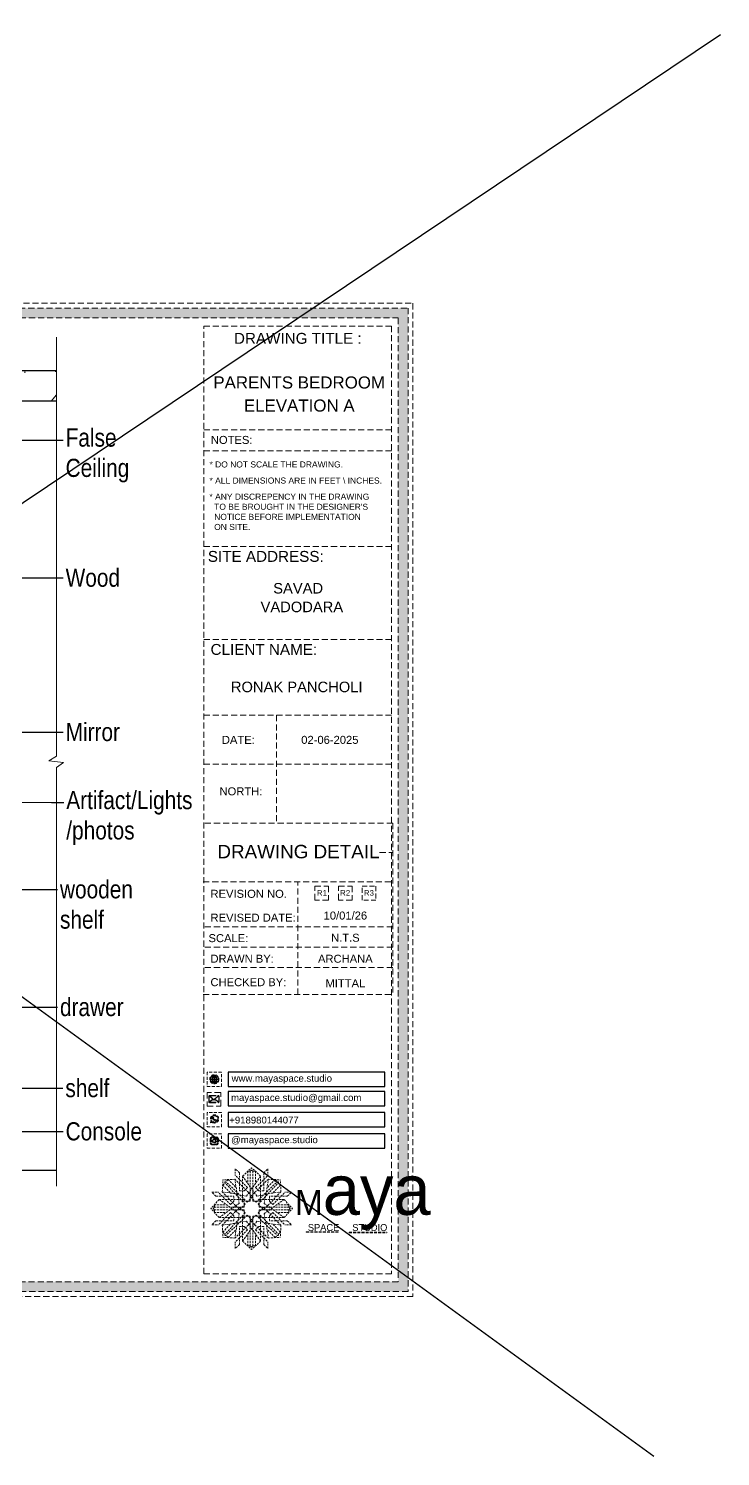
# Model space of a CAD drawing. Header units: millimetres. Extents: x 56222 to 3066687, y -650199 to -121287.
# Drawn here: x 132477.3 to 132591.5, y -183119.5 to -182883.8 of the extents above; entities that cross this region are included whole.
import ezdxf
from ezdxf import colors
from ezdxf.entities.mleader import LeaderData, LeaderLine
from ezdxf.enums import TextEntityAlignment as Align
from ezdxf.math import Vec2, Vec3

# ---------------------------------------------------------------- set-up
doc = ezdxf.new("R2010")
doc.units = ezdxf.units.MM
doc.header["$MEASUREMENT"] = 0
doc.linetypes.add('DASHEDX2', pattern=[1.5, 1, -0.5])
for name, color, linetype, lineweight in [('Dimension', 10, 'DASHEDX2', 20), ('FURNITURE-1', 252, 'Continuous', 13), ('glass', 132, 'Continuous', 20), ('NAME PLATE', 7, 'Continuous', 25), ('SECTION ( SLAB PLine )', 104, 'Continuous', 30), ('Text', 7, 'Continuous', 15)]:
    doc.layers.add(name, color=color, linetype=linetype, lineweight=lineweight)
doc.styles.add('Arial', font='arial.ttf')
doc.styles.get("Standard").update_dxf_attribs({"font": 'arial.ttf', "height": 6})
doc.styles.add('style4', font='ARIALN.TTF')

# ---------------------------------------------------------------- blocks, each defined once
blk = doc.blocks.new('FSFSF')
at = {"color": 42, "lineweight": 5, "true_color": 0xe0ac11}
for p, q in [((28600.03, 143.51), (28600.03, 140.16)), ((28602.15, 141.41), (28600.03, 143.51)), ((28603.86, 139.69), (28608.58, 144.08)), ((28607.9, 142.22), (28608.58, 142.85)), ((28613.31, 139.69), (28608.58, 144.08)), ((28609.27, 142.22), (28608.59, 142.85)), ((28615.02, 141.41), (28617.14, 143.51)), ((28617.14, 143.51), (28617.14, 140.16)), ((28593.19, 131.45), (28593.54, 137.71)), ((28593.39, 135), (28594.56, 136.12)), ((28599.8, 138.06), (28593.54, 137.71)), ((28595.12, 136.69), (28594.53, 136.69)), ((28594.56, 136.12), (28594.56, 136.71)), ((28605.17, 124.98), (28594.56, 136.12)), ((28596.24, 137.86), (28595.12, 136.69)), ((28606.27, 126.08), (28595.12, 136.69)), ((28596.24, 137.86), (28600.47, 133.65)), ((28601.03, 130), (28599.8, 138.06)), ((28599.8, 138.05), (28608.58, 129.56)), ((28606.47, 133.76), (28600.03, 140.16)), ((28602.15, 141.41), (28602.15, 131.95)), ((28603.86, 126.58), (28603.86, 139.69)), ((28603.86, 139.69), (28608.58, 133.02)), ((28607.9, 142.22), (28606.58, 142.22)), ((28606.58, 142.22), (28606.58, 135.84)), ((28607.9, 142.22), (28607.9, 126.58)), ((28613.31, 139.69), (28608.59, 133.02)), ((28617.37, 138.05), (28608.59, 129.56)), ((28609.27, 142.22), (28609.27, 126.58)), ((28609.27, 142.22), (28610.59, 142.22)), ((28610.59, 142.22), (28610.59, 135.84)), ((28610.7, 133.76), (28617.14, 140.16)), ((28610.9, 126.08), (28622.05, 136.69)), ((28612.02, 124.98), (28622.62, 136.12)), ((28613.31, 126.58), (28613.31, 139.69)), ((28615.02, 141.41), (28615.02, 131.95)), ((28616.14, 130), (28617.37, 138.06)), ((28620.93, 137.86), (28616.7, 133.65)), ((28617.37, 138.06), (28623.63, 137.71)), ((28620.93, 137.86), (28622.05, 136.69)), ((28622.05, 136.69), (28622.64, 136.69)), ((28622.62, 136.12), (28622.62, 136.71)), ((28623.8, 135), (28622.62, 136.12)), ((28624, 131.45), (28623.65, 137.71)), ((28587.73, 131.22), (28591.08, 131.22)), ((28589.84, 129.1), (28587.73, 131.22)), ((28589.84, 129.1), (28599.29, 129.1)), ((28597.49, 124.78), (28591.08, 131.22)), ((28593.19, 131.45), (28601.69, 122.67)), ((28601.25, 130.22), (28593.19, 131.45)), ((28593.39, 135), (28597.6, 130.78)), ((28599.29, 126.5), (28599.29, 129.1)), ((28605.86, 129.18), (28601.03, 130)), ((28602.07, 125.39), (28601.25, 130.22)), ((28604.75, 131.95), (28602.15, 131.95)), ((28604.71, 127.57), (28603.86, 127.57)), ((28604.7, 126.58), (28604.71, 127.57)), ((28606.47, 133.76), (28604.75, 131.95)), ((28605.86, 129.18), (28608.58, 133.02)), ((28606.27, 126.08), (28608.58, 128.27)), ((28607.9, 128.92), (28608.58, 129.56)), ((28607.9, 128.92), (28608.58, 128.27)), ((28611.31, 129.18), (28608.59, 133.02)), ((28609.27, 128.92), (28608.59, 129.56)), ((28609.27, 128.92), (28608.59, 128.27)), ((28610.9, 126.08), (28608.59, 128.27)), ((28610.7, 133.76), (28612.42, 131.95)), ((28611.31, 129.18), (28616.14, 130)), ((28612.42, 131.95), (28615.02, 131.95)), ((28612.46, 126.58), (28612.46, 127.57)), ((28612.46, 127.57), (28613.31, 127.57)), ((28615.12, 125.39), (28615.94, 130.22)), ((28623.99, 131.45), (28615.5, 122.67)), ((28615.94, 130.22), (28624, 131.45)), ((28627.34, 129.1), (28617.89, 129.1)), ((28617.89, 126.5), (28617.89, 129.1)), ((28623.8, 135), (28619.59, 130.78)), ((28619.7, 124.78), (28626.1, 131.22)), ((28629.45, 131.22), (28626.1, 131.22)), ((28627.34, 129.1), (28629.45, 131.22)), ((28591.56, 127.39), (28587.17, 122.66)), ((28591.56, 117.94), (28587.17, 122.66)), ((28589.03, 123.35), (28588.4, 122.67)), ((28589.03, 121.98), (28588.4, 122.65)), ((28589.03, 123.35), (28589.03, 124.67)), ((28589.03, 124.67), (28595.4, 124.67)), ((28589.03, 123.35), (28604.66, 123.35)), ((28589.03, 121.98), (28604.66, 121.98)), ((28589.03, 121.98), (28589.03, 120.66)), ((28589.03, 120.66), (28595.4, 120.66)), ((28597.49, 120.54), (28591.08, 114.11)), ((28604.66, 127.39), (28591.56, 127.39)), ((28591.56, 127.39), (28598.23, 122.67)), ((28591.56, 117.94), (28598.23, 122.65)), ((28593.19, 113.88), (28601.69, 122.65)), ((28605.17, 120.35), (28594.56, 109.2)), ((28597.49, 124.78), (28599.29, 126.5)), ((28597.49, 120.54), (28599.29, 118.83)), ((28602.07, 125.39), (28598.23, 122.67)), ((28602.07, 119.94), (28598.23, 122.65)), ((28602.33, 123.35), (28601.69, 122.67)), ((28602.33, 121.98), (28601.69, 122.65)), ((28602.33, 123.35), (28602.97, 122.67)), ((28602.33, 121.98), (28602.97, 122.65)), ((28605.17, 124.98), (28602.97, 122.67)), ((28605.17, 120.35), (28602.97, 122.65)), ((28603.68, 126.54), (28603.68, 127.39)), ((28604.66, 126.54), (28603.68, 126.54)), ((28607.9, 126.58), (28603.86, 126.58)), ((28604.66, 123.35), (28604.66, 127.39)), ((28604.66, 121.98), (28604.66, 117.94)), ((28609.27, 126.58), (28613.31, 126.58)), ((28612.02, 124.98), (28614.21, 122.67)), ((28612.02, 120.35), (28614.21, 122.65)), ((28612.02, 120.35), (28622.62, 109.2)), ((28612.52, 123.35), (28612.52, 127.39)), ((28612.52, 127.39), (28625.63, 127.39)), ((28612.52, 126.54), (28613.51, 126.54)), ((28628.16, 123.35), (28612.52, 123.35)), ((28612.52, 121.98), (28612.52, 117.94)), ((28628.16, 121.98), (28612.52, 121.98)), ((28613.51, 126.54), (28613.51, 127.39)), ((28614.85, 123.35), (28614.21, 122.67)), ((28614.85, 121.98), (28614.21, 122.65)), ((28614.85, 123.35), (28615.5, 122.67)), ((28614.85, 121.98), (28615.5, 122.65)), ((28615.12, 125.39), (28618.96, 122.67)), ((28615.12, 119.94), (28618.96, 122.65)), ((28623.99, 113.88), (28615.5, 122.65)), ((28619.7, 124.78), (28617.89, 126.5)), ((28619.7, 120.54), (28617.89, 118.83)), ((28625.63, 127.39), (28618.96, 122.67)), ((28625.63, 117.94), (28618.96, 122.65)), ((28619.7, 120.54), (28626.1, 114.11)), ((28628.16, 124.67), (28621.78, 124.67)), ((28628.16, 120.66), (28621.78, 120.66)), ((28625.63, 127.39), (28630.02, 122.66)), ((28625.63, 117.94), (28630.02, 122.66)), ((28628.16, 123.35), (28628.16, 124.67)), ((28628.16, 123.35), (28628.78, 122.67)), ((28628.16, 121.98), (28628.78, 122.65)), ((28628.16, 121.98), (28628.16, 120.66)), ((28589.84, 116.23), (28587.73, 114.11)), ((28587.73, 114.11), (28591.08, 114.11)), ((28589.84, 116.23), (28599.29, 116.23)), ((28604.66, 117.94), (28591.56, 117.94)), ((28601.25, 115.1), (28593.19, 113.87)), ((28593.19, 113.87), (28593.54, 107.62)), ((28593.39, 110.32), (28597.6, 114.55)), ((28606.27, 119.15), (28595.12, 108.54)), ((28599.29, 118.83), (28599.29, 116.23)), ((28599.8, 107.17), (28608.58, 115.67)), ((28601.03, 115.23), (28599.8, 107.17)), ((28605.86, 116.05), (28601.03, 115.23)), ((28602.07, 119.94), (28601.25, 115.1)), ((28602.15, 103.82), (28602.15, 113.27)), ((28604.75, 113.27), (28602.15, 113.27)), ((28604.66, 118.78), (28603.68, 118.78)), ((28603.68, 118.78), (28603.68, 117.94)), ((28607.9, 118.65), (28603.86, 118.65)), ((28603.86, 118.65), (28603.86, 105.54)), ((28604.71, 117.66), (28603.86, 117.66)), ((28604.7, 118.65), (28604.71, 117.66)), ((28606.47, 111.47), (28604.75, 113.27)), ((28605.86, 116.05), (28608.58, 112.21)), ((28606.27, 119.15), (28608.58, 116.96)), ((28607.9, 103.01), (28607.9, 118.65)), ((28607.9, 116.31), (28608.58, 116.96)), ((28607.9, 116.31), (28608.58, 115.67)), ((28610.9, 119.15), (28608.59, 116.96)), ((28609.27, 116.31), (28608.59, 116.96)), ((28609.27, 116.31), (28608.59, 115.67)), ((28611.31, 116.05), (28608.59, 112.21)), ((28617.37, 107.17), (28608.59, 115.67)), ((28609.27, 118.65), (28613.31, 118.65)), ((28609.27, 103.01), (28609.27, 118.65)), ((28610.7, 111.47), (28612.42, 113.27)), ((28610.9, 119.15), (28622.05, 108.54)), ((28611.31, 116.05), (28616.14, 115.23)), ((28612.42, 113.27), (28615.02, 113.27)), ((28612.46, 118.65), (28612.46, 117.66)), ((28612.46, 117.66), (28613.31, 117.66)), ((28612.52, 118.78), (28613.51, 118.78)), ((28612.52, 117.94), (28625.63, 117.94)), ((28613.31, 118.65), (28613.31, 105.54)), ((28613.51, 118.78), (28613.51, 117.94)), ((28615.02, 103.82), (28615.02, 113.27)), ((28615.12, 119.94), (28615.94, 115.1)), ((28615.94, 115.1), (28624, 113.87)), ((28616.14, 115.23), (28617.37, 107.17)), ((28617.89, 118.83), (28617.89, 116.23)), ((28627.34, 116.23), (28617.89, 116.23)), ((28623.8, 110.32), (28619.59, 114.55)), ((28624, 113.87), (28623.65, 107.62)), ((28629.45, 114.11), (28626.1, 114.11)), ((28627.34, 116.23), (28629.45, 114.11)), ((28593.39, 110.32), (28594.56, 109.2)), ((28599.8, 107.17), (28593.54, 107.52)), ((28595.12, 108.54), (28594.53, 108.54)), ((28594.56, 109.2), (28594.56, 108.61)), ((28596.24, 107.37), (28595.12, 108.54)), ((28596.24, 107.37), (28600.47, 111.58)), ((28606.47, 111.47), (28600.03, 105.07)), ((28600.03, 101.71), (28600.03, 105.07)), ((28603.86, 105.54), (28608.58, 112.21)), ((28603.86, 105.54), (28608.58, 101.15)), ((28606.58, 103.01), (28606.58, 109.38)), ((28613.31, 105.54), (28608.58, 101.15)), ((28613.31, 105.54), (28608.59, 112.21)), ((28610.59, 103.01), (28610.59, 109.38)), ((28610.7, 111.47), (28617.14, 105.07)), ((28620.93, 107.37), (28616.7, 111.58)), ((28617.14, 101.71), (28617.14, 105.07)), ((28617.37, 107.17), (28623.63, 107.52)), ((28620.93, 107.37), (28622.05, 108.54)), ((28622.05, 108.54), (28622.64, 108.54)), ((28623.8, 110.32), (28622.62, 109.2)), ((28622.62, 109.2), (28622.62, 108.61)), ((28602.15, 103.82), (28600.03, 101.71)), ((28607.9, 103.01), (28606.58, 103.01)), ((28607.9, 103.01), (28608.58, 102.38)), ((28609.27, 103.01), (28608.59, 102.38)), ((28609.27, 103.01), (28610.59, 103.01)), ((28615.02, 103.82), (28617.14, 101.71))]:
    blk.add_line(p, q, dxfattribs=at)
blk = doc.blocks.new('hgwg')
at = {"layer": 'Dimension', "true_color": 0xd39e00}
h = blk.add_hatch(color=42, dxfattribs=at)
h.dxf.hatch_style = 1
h.paths.add_polyline_path([(27505.71, 45.05), (27494.27, 45.05), (27494.27, 44.9), (27505.71, 44.9)])
h = blk.add_hatch(color=42, dxfattribs=at)
h.dxf.hatch_style = 1
h.paths.add_polyline_path([(27523.3, 44.9), (27509.68, 44.9), (27509.68, 44.75), (27523.3, 44.75)])
at = {"layer": 'Dimension', "color": 42, "true_color": 0xd39e00}
for p, q in [((27494.27, 45.05), (27505.71, 45.05)), ((27494.27, 44.9), (27494.27, 45.05)), ((27494.27, 44.9), (27505.71, 44.9)), ((27505.71, 45.05), (27505.71, 44.9)), ((27509.68, 44.9), (27523.3, 44.9)), ((27509.68, 44.9), (27509.68, 44.75)), ((27509.68, 44.75), (27523.3, 44.75)), ((27523.3, 44.75), (27523.3, 44.9))]:
    blk.add_line(p, q, dxfattribs=at)
at = {"layer": 'Dimension', "color": 42, "true_color": 0xd39e00, "attachment_point": 1}
for s, width, insert, char_height in [('{\\fCinzel|b0|i0|c0|p2;\\H1.5x;M\\fAmsterdam One|b0|i0|c0|p2;\\H2x;aya}', 85.3277, (27490.17, 69.17), 6), ('{\\fCinzel|b0|i0|c0|p0;SPACE     STUDIO}', 66.129, (27494.83, 47.86), 2.5)]:
    blk.add_mtext_dynamic_manual_height_columns(s, width=width, gutter_width=30, heights=[0], dxfattribs=dict(at, insert=insert, char_height=char_height))
blk = doc.blocks.new('aggerg')
at = {"layer": 'Dimension', "color": 42, "true_color": 0xd39e00}
blk.add_lwpolyline([(-1.41, 1.41), (1.41, 1.41), (1.41, -1.41), (-1.41, -1.41)], close=True, dxfattribs=at)
at = {"layer": 'NAME PLATE', "lineweight": 0, "insert": (-0.03, 0.62), "char_height": 1.151, "width": 2.2458, "attachment_point": 2, "style": 'Arial'}
blk.add_mtext('R3', dxfattribs=at)
blk = doc.blocks.new('QEGW4TG')
at = {"layer": 'Dimension', "true_color": 0x000000}
h = blk.add_hatch(color=18, dxfattribs=at)
h.dxf.hatch_style = 1
h.paths.add_polyline_path([(2.69, 1.93, 0.170513), (2.95, 1.97, 0.190337), (3.11, 2.18, 0.316231), (3.07, 2.28), (2.79, 2.37, 0.273721), (2.69, 2.34, 0.040749), (2.63, 2.27, -0.441282), (2.53, 2.25, -0.11828), (2.06, 2.64, -0.441282), (2.07, 2.74, 0.040749), (2.13, 2.81, 0.290083), (2.14, 2.92), (2.01, 3.18, 0.316231), (1.91, 3.2, 0.190337), (1.73, 3, 0.170513), (1.72, 2.74, 0.252784)], flags=0)
h.paths.add_polyline_path([(1.19, 1.98), (1.03, 1.3, 0.550912), (1.11, 1.23), (1.75, 1.39, 6.344125)])
h.paths.add_polyline_path([(1.81, 1.7), (1.4, 1.6), (1.5, 2.03, -9.071339)], flags=16)
h.paths.add_polyline_path([(3.11, 2.16, -0.17811), (2.95, 1.97, -0.170513), (2.69, 1.93, -0.252784), (1.72, 2.74, -0.170513), (1.73, 3, -0.17811), (1.89, 3.19, -0.370089), (2.01, 3.18), (2.14, 2.92, -0.307185), (2.13, 2.8, -0.041087), (2.06, 2.73, 0.321676), (2.05, 2.65, 0.126524), (2.55, 2.24, 0.312216), (2.62, 2.26, -0.041087), (2.68, 2.34, -0.290673), (2.79, 2.37), (3.07, 2.28, -0.370089)], flags=0)
h = blk.add_hatch(color=18, dxfattribs=at)
h.dxf.hatch_style = 1
h.paths.add_polyline_path([(2.79, 2.37, 0.273721), (2.69, 2.34, 0.040749), (2.63, 2.27, -0.441282), (2.53, 2.25, -0.11828), (2.06, 2.64, -0.441282), (2.07, 2.74, 0.040749), (2.13, 2.81, 0.290083), (2.14, 2.92), (2.01, 3.18, 0.316231), (1.91, 3.2, 0.190337), (1.73, 3, 0.170513), (1.72, 2.74, 0.252784), (2.69, 1.93, 0.170513), (2.95, 1.97, 0.190337), (3.11, 2.18, 0.316231), (3.07, 2.28)])
for p, q in [((1.19, 1.98), (1.03, 1.3)), ((1.1, 1.23), (1.75, 1.39)), ((1.5, 2.03), (1.4, 1.6)), ((1.4, 1.6), (1.81, 1.7)), ((2.01, 3.18), (2.14, 2.92)), ((3.07, 2.28), (2.8, 2.36))]:
    blk.add_line(p, q)
blk.add_lwpolyline([(0, 0), (4.68, 0), (4.68, 4.68), (0, 4.68)], close=True)
for centre, radius, start, end in [((1.09, 1.29), 0.0598, 164.8483, 282.1458), ((2.39, 2.56), 1.34, 241.4727, 205.6422), ((2.39, 2.56), 1.04, 235.9962, 210.8333), ((2.09, 2.87), 0.39, 159.7007, 198.4072), ((2.96, 3.23), 1.33, 201.4218, 258.1669), ((2.07, 2.87), 0.364, 118.9685, 159.3648), ((1.94, 3.12), 0.0896, 41.8985, 123.1344), ((2.11, 2.68), 0.066, 135.9932, 224.8892), ((1.67, 3.16), 0.586, 312.4617, 321.8728), ((3.12, 3.42), 1.31, 216.5455, 243.5279), ((2.05, 2.87), 0.104, 320.3924, 28.6971), ((2.57, 2.3), 0.066, 234.2482, 323.1441), ((3.11, 1.94), 0.586, 137.2645, 146.6756), ((2.76, 2.27), 0.104, 70.4402, 138.745), ((2.75, 2.31), 0.39, 260.7301, 299.4366), ((2.76, 2.29), 0.364, 299.7725, 340.1688), ((3.03, 2.2), 0.0896, 336.0029, 57.2388)]:
    blk.add_arc(centre, radius, start, end)
blk = doc.blocks.new('ASGERG')
at = {"layer": 'Dimension', "true_color": 0x000000}
h = blk.add_hatch(color=18, dxfattribs=at)
h.dxf.hatch_style = 1
h.paths.add_polyline_path([(0.99, 1.7, 0.353872), (1.69, 1.03), (2.96, 1.03, 0.353872), (3.66, 1.7), (3.66, 2.99, 0.353872), (2.96, 3.67), (1.69, 3.67, 0.353872), (0.99, 2.99)])
h.paths.add_polyline_path([(1.27, 2.97, -0.353872), (1.72, 3.4), (2.94, 3.4, -0.353872), (3.38, 2.97), (3.38, 1.72, -0.353872), (2.94, 1.3), (1.72, 1.3, -0.353872), (1.27, 1.72)], flags=16)
h.paths.add_polyline_path([(3.02, 2.35, -1), (1.64, 2.35, -1)], flags=0)
h.paths.add_polyline_path([(2.74, 2.35, -1), (1.92, 2.35, -1)], flags=0)
h.paths.add_polyline_path([(2.86, 3.02, -1), (3.19, 3.02, -1)], flags=0)
h.paths.add_polyline_path([(1.64, 2.35, 1), (3.02, 2.35, 1)], flags=0)
h = blk.add_hatch(color=18, dxfattribs=at)
h.dxf.hatch_style = 1
h.paths.add_polyline_path([(1.64, 2.35, 1), (3.02, 2.35, 1)])
h.paths.add_polyline_path([(2.74, 2.35, -1), (1.92, 2.35, -1)], flags=16)
h = blk.add_hatch(color=18, dxfattribs=at)
h.dxf.hatch_style = 1
h.paths.add_polyline_path([(3.19, 3.02, 1), (2.86, 3.02, 1)])
for p, q in [((0.99, 2.99), (0.99, 1.7)), ((1.27, 2.97), (1.27, 1.72)), ((1.69, 3.67), (2.96, 3.67)), ((1.69, 1.03), (2.96, 1.03)), ((2.94, 3.4), (1.72, 3.4)), ((2.94, 1.3), (1.72, 1.3)), ((3.38, 2.97), (3.38, 1.72)), ((3.66, 2.99), (3.66, 1.7))]:
    blk.add_line(p, q)
blk.add_lwpolyline([(0, 0), (4.68, 0), (4.68, 4.68), (0, 4.68)], close=True)
for centre, radius in [((2.33, 2.35), 0.694), ((2.33, 2.35), 0.414), ((3.02, 3.02), 0.168)]:
    blk.add_circle(centre, radius)
for centre, radius, start, end in [((1.76, 2.89), 0.778, 94.8631, 172.8127), ((1.76, 1.8), 0.778, 187.1873, 265.1369), ((1.76, 2.91), 0.491, 94.8631, 172.8127), ((1.76, 1.78), 0.491, 187.1873, 265.1369), ((2.9, 2.91), 0.491, 7.1873, 85.1369), ((2.9, 1.78), 0.491, 274.8631, 352.8127), ((2.89, 2.89), 0.778, 7.1873, 85.1369), ((2.89, 1.8), 0.778, 274.8631, 352.8127)]:
    blk.add_arc(centre, radius, start, end)
blk = doc.blocks.new('DTGWEGEARG')
at = {"layer": 'Dimension', "true_color": 0x000000}
h = blk.add_hatch(color=18, dxfattribs=at)
h.dxf.hatch_style = 1
h.paths.add_polyline_path([(3.83, 2.34, 1), (0.85, 2.34, 1)])
h.paths.add_polyline_path([(2.51, 1.01, 0.105795), (2.96, 1.58, -0.055205), (3.3, 1.41, -0.169822)], flags=16)
h.paths.add_polyline_path([(2.41, 1.12), (2.41, 1.69, -0.058279), (2.81, 1.63, -0.103353)], flags=16)
h.paths.add_polyline_path([(2.26, 1.13, -0.101741), (1.87, 1.63, -0.057171), (2.26, 1.69)], flags=16)
h.paths.add_polyline_path([(2.17, 1.01, -0.169822), (1.38, 1.41, -0.055205), (1.72, 1.58, 0.105795)], flags=16)
h.paths.add_polyline_path([(3.02, 1.72, 0.081336), (3.13, 2.27), (3.68, 2.27, -0.152069), (3.4, 1.52, 0.05687)], flags=16)
h.paths.add_polyline_path([(2.87, 1.77, 0.061945), (2.41, 1.84), (2.41, 2.27), (2.98, 2.27, -0.081344)], flags=16)
h.paths.add_polyline_path([(2.26, 1.84, 0.060923), (1.8, 1.77, -0.081344), (1.7, 2.27), (2.26, 2.27)], flags=16)
h.paths.add_polyline_path([(1.66, 1.72, 0.05687), (1.28, 1.52, -0.152069), (1, 2.27), (1.55, 2.27, 0.081336)], flags=16)
h.paths.add_polyline_path([(2.41, 2.42), (2.41, 2.83, 0.061945), (2.87, 2.91, -0.080009), (2.98, 2.42)], flags=16)
h.paths.add_polyline_path([(3.13, 2.42, 0.080116), (3.02, 2.96, 0.05687), (3.4, 3.16, 0.028258), (3.3, 3.27, -0.055205), (2.96, 3.1, 0.105795), (2.51, 3.67, -0.36029), (3.68, 2.42)], flags=16)
h.paths.add_polyline_path([(2.26, 2.42), (1.7, 2.42, -0.080009), (1.8, 2.91, 0.060923), (2.26, 2.84)], flags=16)
h.paths.add_polyline_path([(1.55, 2.42), (1, 2.42, -0.150466), (1.28, 3.16, 0.05687), (1.66, 2.96, 0.080116)], flags=16)
h.paths.add_polyline_path([(2.41, 2.98), (2.41, 3.56, -0.103353), (2.81, 3.05, -0.058279)], flags=16)
h.paths.add_polyline_path([(2.26, 2.99, -0.057171), (1.87, 3.05, -0.101741), (2.26, 3.55)], flags=16)
h.paths.add_polyline_path([(1.72, 3.1, -0.055205), (1.38, 3.27, -0.169822), (2.17, 3.67, 0.105795)], flags=16)
blk.add_lwpolyline([(0, 0), (4.68, 0), (4.68, 4.68), (0, 4.68)], close=True)
at = {"layer": 'Dimension', "color": 18, "true_color": 0x000000}
for p, q in [((1, 2.42), (1.55, 2.42)), ((1, 2.27), (1.55, 2.27)), ((1.7, 2.42), (2.26, 2.42)), ((1.7, 2.27), (2.26, 2.27)), ((2.26, 3.55), (2.26, 2.99)), ((2.26, 2.84), (2.26, 2.42)), ((2.26, 2.27), (2.26, 1.84)), ((2.26, 1.69), (2.26, 1.13)), ((2.41, 3.56), (2.41, 2.98)), ((2.41, 2.83), (2.41, 2.42)), ((2.41, 2.42), (2.98, 2.42)), ((2.41, 2.27), (2.98, 2.27)), ((2.41, 2.27), (2.41, 1.84)), ((2.41, 1.69), (2.41, 1.12)), ((3.13, 2.42), (3.68, 2.42)), ((3.13, 2.27), (3.68, 2.27))]:
    blk.add_line(p, q, dxfattribs=at)
blk.add_circle((2.34, 2.34), 1.49, dxfattribs=at)
for centre, radius, start, end in [((2.34, 2.34), 1.34, 142.3819, 176.6093), ((2.34, 2.34), 1.34, 183.0315, 217.6181), ((2.34, 4.74), 1.9, 236.1399, 249.1595), ((2.34, -0.06), 1.9, 110.8405, 123.8601), ((2.34, 2.34), 1.34, 97.3549, 135.9073), ((2.34, 4.74), 1.75, 236.7417, 249.3811), ((2.34, -0.06), 1.75, 110.6189, 123.2583), ((2.34, 2.34), 1.34, 224.0927, 262.6451), ((3.28, 2.34), 1.73, 159.0567, 177.3789), ((3.28, 2.34), 1.73, 182.3435, 200.9433), ((3.28, 2.34), 1.58, 158.8325, 177.1302), ((3.28, 2.34), 1.58, 182.5658, 201.1675), ((3.28, 2.34), 1.73, 129.9301, 154.0867), ((3.28, 2.34), 1.73, 205.9133, 230.0699), ((2.34, 4.74), 1.9, 253.6799, 267.6253), ((2.34, -0.06), 1.9, 92.3747, 106.3201), ((3.28, 2.34), 1.58, 130.1073, 153.3446), ((2.34, 4.74), 1.75, 254.3336, 267.422), ((2.34, -0.06), 1.75, 92.578, 105.6664), ((3.28, 2.34), 1.58, 206.6554, 229.8927), ((1.4, 2.34), 1.58, 26.6554, 50.2584), ((2.34, 4.74), 1.75, 272.3248, 285.6664), ((2.34, 4.74), 1.9, 272.1415, 286.3201), ((2.34, -0.06), 1.9, 73.6799, 87.8585), ((2.34, -0.06), 1.75, 74.3336, 87.6752), ((1.4, 2.34), 1.58, 309.7416, 333.3446), ((2.34, 2.34), 1.34, 3.3907, 82.6451), ((1.4, 2.34), 1.73, 25.9133, 50.0699), ((1.4, 2.34), 1.73, 309.9301, 334.0867), ((2.34, 2.34), 1.34, 277.3549, 315.9073), ((1.4, 2.34), 1.58, 2.8698, 21.1675), ((1.4, 2.34), 1.58, 338.8325, 357.4342), ((2.34, 4.74), 1.75, 290.6189, 303.2583), ((2.34, -0.06), 1.75, 56.7417, 69.3811), ((2.34, 4.74), 1.9, 290.8405, 303.8601), ((1.4, 2.34), 1.73, 2.6211, 20.9433), ((1.4, 2.34), 1.73, 339.0567, 357.6565), ((2.34, -0.06), 1.9, 56.1399, 69.1595), ((2.34, 2.34), 1.34, 322.3819, 356.9685)]:
    blk.add_arc(centre, radius, start, end, dxfattribs=at)

msp = doc.modelspace()

# ---------------------------------------------------------------- hatches: boundary and pattern name
at = {"layer": 'Dimension', "true_color": 0xd39e00}
h = msp.add_hatch(color=42, dxfattribs=at)
h.paths.add_polyline_path([(132309.27, -182929.93), (132309.27, -183092.3), (132539.94, -183092.3), (132539.94, -182929.93)])
h.paths.add_polyline_path([(132310.88, -183090.68), (132538.32, -183090.68), (132538.32, -182931.55), (132310.88, -182931.55)], flags=16)
at = {"layer": 'Dimension', "true_color": 0x000000}
h = msp.add_hatch(color=18, dxfattribs=at)
h.dxf.hatch_style = 1
h.paths.add_polyline_path([(132508.58, -183061.11, 0.414214), (132508.75, -183060.94), (132508.75, -183060.08, 0.414214), (132508.58, -183059.9), (132507.22, -183059.9, 0.414214), (132507.04, -183060.08), (132507.04, -183060.94, 0.414214), (132507.22, -183061.11)])
h.paths.add_polyline_path([(132508.03, -183060.59), (132508.66, -183061.01, -0.198912), (132508.58, -183061.04), (132507.22, -183061.04, -0.198912), (132507.14, -183061.01), (132507.77, -183060.59), (132507.9, -183060.71)], flags=16)
h.paths.add_polyline_path([(132507.9, -183060.62), (132507.2, -183059.97, -0.028783), (132507.22, -183059.97), (132508.58, -183059.97, -0.028783), (132508.59, -183059.97)], flags=16)
h.paths.add_polyline_path([(132508.07, -183060.54), (132508.66, -183060, -0.202482), (132508.69, -183060.08), (132508.69, -183060.94, -0.043076), (132508.69, -183060.95)], flags=16)
h.paths.add_polyline_path([(132507.72, -183060.54), (132507.11, -183060.95, -0.043076), (132507.11, -183060.94), (132507.11, -183060.08, -0.202482), (132507.14, -183060)], flags=16)
at = {"layer": 'FURNITURE-1', "lineweight": 18, "true_color": 0xc7c8ca}
h = msp.add_hatch(dxfattribs=at)
h.set_pattern_fill('AR-CONC', color=9, scale=2)
h.set_pattern_definition([(50, (-1781.096, 522.82), (14.34520365, -1.2550427), [1.5, -16.5]), (355, (-1781.096, 522.82), (-2.7750267, 15.0438427), [1.2, -13.2]), (100.4514445, (-1779.9, 522.716), (11.5701769, 13.7887998), [1.2748038, -14.0228422]), (46.1842, (-1781.096, 526.82), (21.3448266, -3.3103856), [2.25, -24.75]), (96.635635, (-1779.317, 526.545), (18.693239, 19.482372), [1.9122068, -21.0342752]), (351.184164, (-1781.096, 526.82), (18.693239, 19.482372), [1.8, -19.8]), (21, (-1779.096, 525.82), (11.93814104, -8.0523778), [1.5, -16.5]), (326, (-1779.096, 525.82), (4.8663066, 14.5030009), [1.2, -13.2]), (71.451445, (-1778.101, 525.15), (16.8044475, 6.45062306), [1.2748038, -14.0228422]), (37.5, (-1781.0957, 522.8204), (0.24319711, 6.65787708), [0, -13.04, 0, -13.4, 0, -13.25]), (7.5, (-1781.096, 522.8204), (5.26139075, 7.88823424), [0, -7.64, 0, -12.74, 0, -5.05]), (327.5, (-1785.5557, 522.8204), (10.67644872, -0.45109743), [0, -5, 0, -15.6, 0, -20.7]), (317.5, (-1787.556, 522.82), (11.6637234, 2.00209965), [0, -6.5, 0, -10.36, 0, -14.7])])
h.paths.add_polyline_path([(132481.9, -182940.22), (132327.14, -182940.22), (132327.14, -182945.22), (132481.9, -182945.22)])

# ---------------------------------------------------------------- linework, layer by layer
at = {"color": 18, "true_color": 0x000000, "elevation": 0.12}
for points in [[(132510.24, -183058.42), (132536.09, -183058.42), (132536.09, -183056.05), (132510.24, -183056.05)], [(132510.24, -183061.64), (132536.09, -183061.64), (132536.09, -183059.28), (132510.24, -183059.28)], [(132510.25, -183065.08), (132536.09, -183065.08), (132536.09, -183062.72), (132510.25, -183062.72)], [(132510.24, -183068.6), (132536.09, -183068.6), (132536.09, -183066.24), (132510.24, -183066.24)]]:
    msp.add_lwpolyline(points, close=True, dxfattribs=at)
at = {"layer": 'Dimension', "color": 42, "true_color": 0xd39e00}
for p, q in [((132537.22, -182950.01, 0.12), (132506.23, -182950.01, 0.12)), ((132537.22, -182953.5, 0.12), (132506.23, -182953.5, 0.12)), ((132537.22, -182969.26, 0.12), (132506.23, -182969.26, 0.12)), ((132537.22, -182984.62, 0.12), (132506.23, -182984.62, 0.12)), ((132537.22, -182997.14, 0.12), (132506.23, -182997.14, 0.12)), ((132518.22, -182997.14, 0.12), (132518.22, -183014.93, 0.12)), ((132537.22, -183005.19, 0.12), (132506.23, -183005.19, 0.12)), ((132537.41, -183014.93, 0.12), (132506.13, -183014.93, 0.12)), ((132537.41, -183014.93, 0.12), (132537.41, -183043.26, 0.12)), ((132535.25, -183019.79, 0.12), (132537.41, -183019.79, 0.12)), ((132506.13, -183024.65, 0.12), (132537.41, -183024.65, 0.12)), ((132521.77, -183043.26, 0.12), (132521.77, -183024.65, 0.12)), ((132537.41, -183032.09, 0.12), (132506.13, -183032.09, 0.12)), ((132537.41, -183035.45, 0.12), (132506.13, -183035.45, 0.12)), ((132537.41, -183038.8, 0.12), (132506.13, -183038.8, 0.12)), ((132506.13, -183043.26, 0.12), (132537.41, -183043.26, 0.12))]:
    msp.add_line(p, q, dxfattribs=at)
at = {"layer": 'Dimension', "color": 18, "true_color": 0x000000}
for p, q in [((132507.04, -183060.08, 0.12), (132507.04, -183060.94, 0.12)), ((132507.11, -183060.08, 0.12), (132507.11, -183060.94, 0.12)), ((132507.11, -183060.95, 0.12), (132507.72, -183060.54, 0.12)), ((132507.14, -183060, 0.12), (132507.72, -183060.54, 0.12)), ((132507.14, -183061.01, 0.12), (132507.77, -183060.59, 0.12)), ((132507.2, -183059.97, 0.12), (132507.9, -183060.62, 0.12)), ((132507.22, -183059.9, 0.12), (132508.58, -183059.9, 0.12)), ((132507.22, -183059.97, 0.12), (132508.58, -183059.97, 0.12)), ((132507.77, -183060.59, 0.12), (132507.9, -183060.71, 0.12)), ((132507.9, -183060.62, 0.12), (132508.59, -183059.97, 0.12)), ((132507.9, -183060.71, 0.12), (132508.03, -183060.59, 0.12)), ((132508.66, -183061.01, 0.12), (132508.03, -183060.59, 0.12)), ((132508.07, -183060.54, 0.12), (132508.66, -183060, 0.12)), ((132508.69, -183060.95, 0.12), (132508.07, -183060.54, 0.12)), ((132508.69, -183060.08, 0.12), (132508.69, -183060.94, 0.12)), ((132508.75, -183060.08, 0.12), (132508.75, -183060.94, 0.12)), ((132507.22, -183061.04, 0.12), (132508.58, -183061.04, 0.12)), ((132507.22, -183061.11, 0.12), (132508.58, -183061.11, 0.12))]:
    msp.add_line(p, q, dxfattribs=at)
at = {"layer": 'Dimension', "color": 42, "true_color": 0xd39e00, "elevation": 0.12}
for points in [[(132308.46, -182929.12), (132540.75, -182929.12), (132540.75, -183093.11), (132308.46, -183093.11)], [(132309.27, -182929.93), (132539.94, -182929.93), (132539.94, -183092.3), (132309.27, -183092.3)], [(132310.88, -182931.55), (132538.32, -182931.55), (132538.32, -183090.68), (132310.88, -183090.68)], [(132506.23, -183089.35), (132506.23, -182932.89), (132537.22, -182932.89), (132537.22, -183089.35)], [(132524.54, -183025.37), (132526.82, -183025.37), (132526.82, -183027.65), (132524.54, -183027.65)], [(132528.45, -183025.37), (132530.73, -183025.37), (132530.73, -183027.65), (132528.45, -183027.65)]]:
    msp.add_lwpolyline(points, close=True, dxfattribs=at)
at = {"layer": 'Dimension', "elevation": 0.12}
msp.add_lwpolyline([(132506.78, -183061.66), (132509.02, -183061.66), (132509.02, -183059.41), (132506.78, -183059.41)], close=True, dxfattribs=at)
at = {"layer": 'Dimension', "color": 18, "true_color": 0x000000}
for centre, radius, start, end in [((132507.22, -183060.08, 0.12), 0.172, 90, 180), ((132507.22, -183060.08, 0.12), 0.107, 134.2135, 180), ((132507.22, -183060.08, 0.12), 0.107, 90, 96.5948), ((132508.58, -183060.08, 0.12), 0.172, 0, 90), ((132508.58, -183060.08, 0.12), 0.107, 83.4052, 90), ((132508.58, -183060.08, 0.12), 0.107, 0, 45.7865), ((132507.22, -183060.94, 0.12), 0.172, 180, 270), ((132507.22, -183060.94, 0.12), 0.107, 180, 189.8662), ((132507.22, -183060.94, 0.12), 0.107, 225, 270), ((132508.58, -183060.94, 0.12), 0.172, 270, 0), ((132508.58, -183060.94, 0.12), 0.107, 270, 315), ((132508.58, -183060.94, 0.12), 0.107, 350.1338, 0)]:
    msp.add_arc(centre, radius, start, end, dxfattribs=at)
at = {"layer": 'glass', "color": 242, "lineweight": 30, "true_color": 0xcd2027}
for p, q in [((132580.48, -183119.51), (132256.5, -182883.76)), ((132256.5, -183109.52), (132591.48, -182884.76))]:
    msp.add_line(p, q, dxfattribs=at)
at = {"layer": 'SECTION ( SLAB PLine )', "color": 1}
for p, q in [((132327.14, -182940.22), (132481.9, -182940.22)), ((132327.14, -182945.22), (132481.9, -182945.22)), ((132327.14, -183072.22), (132481.9, -183072.22))]:
    msp.add_line(p, q, dxfattribs=at)
at = {"layer": 'Text', "color": 251, "linetype": 'Continuous', "lineweight": 0, "true_color": 0x636466}
msp.add_lwpolyline([(132481.9, -182934.73), (132481.9, -183003.91), (132480.64, -183004.69), (132483.08, -183004.94), (132481.9, -183005.78), (132481.9, -183074.91)], dxfattribs=at)

# ---------------------------------------------------------------- block references
at = {"layer": 'Dimension', "xscale": 0.5049933623147335, "yscale": 0.5049933623147335, "zscale": 0.5049933623147335}
msp.add_blockref('DTGWEGEARG', (132506.79, -183058.42, 0.12), dxfattribs=at)
at = {"layer": 'Dimension', "color": 42, "true_color": 0xd39e00}
for name, p, xscale, yscale, zscale in [('QEGW4TG', (132506.8, -183065.08, 0.12), 0.5049933623147335, 0.5049933623147335, 0.5049933623147335), ('ASGERG', (132506.79, -183068.6, 0.12), 0.5049933623147335, 0.5049933623147335, 0.5049933623147335), ('FSFSF', (123526.13, -183117.12, 0.12), 0.3141711440365067, 0.3141711440365067, 0.3141711440365067), ('hgwg', (119917.49, -183103.09, 0.12), 0.4584829085450952, 0.4584829085450952, 0.4584829085450952)]:
    msp.add_blockref(name, p, dxfattribs=dict(at, xscale=xscale, yscale=yscale, zscale=zscale))
at = {"layer": 'NAME PLATE', "xscale": 0.8094537580061097, "yscale": 0.8094537580061097, "zscale": 0.8094537580061097}
msp.add_blockref('aggerg', (132533.5, -183026.51, 0.12), dxfattribs=at)

# ---------------------------------------------------------------- texts
at = {"color": 18, "true_color": 0x000000, "char_height": 1.1291, "attachment_point": 1}
for s, width, gutter_width, insert in [('www.mayaspace.studio', 7.5827, 6.34, (132510.82, -183056.51, 0.12)), ('mayaspace.studio@gmail.com', 4.7306, 3.96, (132510.73, -183059.7, 0.12)), ('+918980144077', 18.4473, 3.96, (132510.44, -183063.41, 0.12)), ('@mayaspace.studio', 4.7306, 3.96, (132510.73, -183066.66, 0.12))]:
    msp.add_mtext_dynamic_manual_height_columns(s, width=width, gutter_width=gutter_width, heights=[0], dxfattribs=dict(at, insert=insert))
at = {"layer": 'NAME PLATE', "style": 'Arial'}
for s, height, p in [('DRAWING TITLE : ', 1.7982, (132522.09, -182935.81, 0.12)), ('PARENTS BEDROOM', 1.9943, (132521.97, -182943.19, 0.23)), ('ELEVATION A', 1.9943, (132521.98, -182947, 0.23)), ('NOTES:', 1.321, (132510.83, -182952.34, 0.12)), ('SITE ADDRESS:', 1.7982, (132516.46, -182971.81, 0.12)), (' SAVAD ', 1.738, (132521.8, -182977.04, 0.04)), ('VADODARA', 1.738, (132522.41, -182980.12, 0.04)), ('CLIENT NAME:', 1.7982, (132516.14, -182987.17, 0.12)), ('RONAK PANCHOLI    ', 1.7383, (132522.91, -182993.33, 0.04)), ('DATE:', 1.321, (132511.93, -183001.86, 0.12)), ('02-06-2025', 1.321, (132527.03, -183001.86, 0.12)), ('NORTH:', 1.321, (132512.36, -183010.36, 0.12)), ('DRAWING DETAIL', 2.2231, (132521.85, -183020.76, 0.12)), ('REVISION NO.', 1.3212, (132513.64, -183027.28, 0.12)), ('REVISED DATE: ', 1.3212, (132514.62, -183031.22, 0.12)), ('SCALE:', 1.321, (132510.29, -183034.6, 0.12)), ('DRAWN BY:', 1.321, (132512.56, -183037.99, 0.12)), ('ARCHANA', 1.321, (132529.59, -183038, 0.12)), ('CHECKED BY:', 1.3212, (132513.59, -183041.87, 0.12)), ('MITTAL', 1.321, (132529.59, -183042.05, 0.12))]:
    msp.add_text(s, height=height, dxfattribs=at).set_placement(p, align=Align.CENTER)
for s, p in [('R1', (132524.89, -183026.94, 0.12)), ('R2', (132528.72, -183026.94, 0.12))]:
    msp.add_text(s, height=0.931, dxfattribs=at).set_placement(p)
at = {"layer": 'NAME PLATE', "char_height": 0.9993, "width": 38.6075, "attachment_point": 1, "style": 'Arial'}
for s, insert in [('* DO NOT SCALE THE DRAWING.', (132507.17, -182955.23, 0.12)), ('* ALL DIMENSIONS ARE IN FEET \\\\ INCHES.', (132507.17, -182957.89, 0.12)), ("* ANY DISCREPENCY IN THE DRAWING \\P  TO BE BROUGHT IN THE DESIGNER'S\\P  NOTICE BEFORE IMPLEMENTATION \\P  ON SITE.", (132507.17, -182960.55, 0.12))]:
    msp.add_mtext(s, dxfattribs=dict(at, insert=insert))
at = {"layer": 'NAME PLATE', "lineweight": 0, "char_height": 1.321, "attachment_point": 2, "style": 'Arial'}
for s, insert, width in [('10/01/26', (132529.59, -183029.55, 0.12), 11.45), ('N.T.S', (132529.59, -183033.21, 0.12), 2.5787)]:
    msp.add_mtext(s, dxfattribs=dict(at, insert=insert, width=width))

# ---------------------------------------------------------------- leaders
at = {"layer": 'Text', "color": 1, "lineweight": 0, "ltscale": 20}
ml = msp.add_multileader_mtext('Standard', dxfattribs=at)
ml.set_content('False \\PCeiling', color=1, style='style4')
ml.set_leader_properties()
ml.build(insert=Vec2(0, 0))
ml.multileader.update_dxf_attribs({"dogleg_length": 2.02, "arrow_head_size": 2})
ctx = ml.context
ctx.base_point, ctx.char_height, ctx.arrow_head_size, ctx.landing_gap_size, ctx.plane_origin = Vec3(132483.03, -182951.73), 3, 2, 0.4, Vec3(132416, -182951.73)
notes = []
notes.append((ctx, [(0, (1, 1, 0), (132481.01, -182951.73), (1, 0), 2.02, [(0, [(132453, -182951.73)], 0, [])])]))
ctx.mtext.insert = Vec3(132483.43, -182949.79)
ml = msp.add_multileader_mtext('Standard', dxfattribs=at)
ml.set_content('Wood', color=1, style='style4')
ml.set_leader_properties()
ml.build(insert=Vec2(0, 0))
ml.multileader.update_dxf_attribs({"dogleg_length": 2.02, "arrow_head_size": 2})
ctx = ml.context
ctx.base_point, ctx.char_height, ctx.arrow_head_size, ctx.landing_gap_size, ctx.plane_origin = Vec3(132483.03, -182974.44), 3, 2, 0.4, Vec3(132416, -182974.44)
notes.append((ctx, [(0, (1, 1, 0), (132481.01, -182974.44), (1, 0), 2.02, [(0, [(132451.91, -182974.44)], 0, [])])]))
ctx.mtext.insert = Vec3(132483.43, -182972.92)
ml = msp.add_multileader_mtext('Standard', dxfattribs=at)
ml.set_content('Mirror', color=1, style='style4')
ml.set_leader_properties()
ml.build(insert=Vec2(0, 0))
ml.multileader.update_dxf_attribs({"dogleg_length": 2.02, "arrow_head_size": 2})
ctx = ml.context
ctx.base_point, ctx.char_height, ctx.arrow_head_size, ctx.landing_gap_size, ctx.plane_origin = Vec3(132483.03, -182999.93), 3, 2, 0.4, Vec3(132416, -182999.93)
notes.append((ctx, [(0, (1, 1, 0), (132481.01, -182999.93), (1, 0), 2.02, [(0, [(132448.01, -182999.93)], 0, [])])]))
ctx.mtext.insert = Vec3(132483.43, -182998.4)
ml = msp.add_multileader_mtext('Standard', dxfattribs=at)
ml.set_content('Artifact/Lights\\P/photos', color=1, style='style4')
ml.set_leader_properties()
ml.build(insert=Vec2(0, 0))
ml.multileader.update_dxf_attribs({"dogleg_length": 2.02, "arrow_head_size": 2})
ctx = ml.context
ctx.base_point, ctx.char_height, ctx.arrow_head_size, ctx.landing_gap_size, ctx.plane_origin = Vec3(132483.14, -183011.55), 3, 2, 0.4, Vec3(132416.11, -183011.55)
notes.append((ctx, [(0, (1, 1, 0), (132481.12, -183011.55), (1, 0), 2.02, [(0, [(132418.64, -183011.28)], 0, [])])]))
ctx.mtext.insert = Vec3(132483.54, -183009.64)
ml = msp.add_multileader_mtext('Standard', dxfattribs=at)
ml.set_content('wooden \\Pshelf', color=1, style='style4')
ml.set_leader_properties()
ml.build(insert=Vec2(0, 0))
ml.multileader.update_dxf_attribs({"dogleg_length": 2.02, "arrow_head_size": 2})
ctx = ml.context
ctx.base_point, ctx.char_height, ctx.arrow_head_size, ctx.landing_gap_size, ctx.plane_origin = Vec3(132482.1, -183025.9), 3, 2, 0.4, Vec3(132416, -183028.97)
notes.append((ctx, [(0, (1, 1, 0), (132475.68, -183025.9), (1, 0), 6.42, [(0, [(132462.6, -183033.44)], 0, [])])]))
ctx.mtext.insert = Vec3(132482.5, -183024.37)
ml = msp.add_multileader_mtext('Standard', dxfattribs=at)
ml.set_content('drawer', color=1, style='style4')
ml.set_leader_properties()
ml.build(insert=Vec2(0, 0))
ml.multileader.update_dxf_attribs({"dogleg_length": 2.02, "arrow_head_size": 2})
ctx = ml.context
ctx.base_point, ctx.char_height, ctx.arrow_head_size, ctx.landing_gap_size, ctx.plane_origin = Vec3(132482.1, -183045.33), 3, 2, 0.4, Vec3(132416, -183045.33)
notes.append((ctx, [(0, (1, 1, 0), (132475.68, -183045.33), (1, 0), 6.42, [(0, [(132462.6, -183050.08)], 0, [])])]))
ctx.mtext.insert = Vec3(132482.5, -183043.81)
ml = msp.add_multileader_mtext('Standard', dxfattribs=at)
ml.set_content('shelf', color=1, style='style4')
ml.set_leader_properties()
ml.build(insert=Vec2(0, 0))
ml.multileader.update_dxf_attribs({"dogleg_length": 2.02, "arrow_head_size": 2})
ctx = ml.context
ctx.base_point, ctx.char_height, ctx.arrow_head_size, ctx.landing_gap_size, ctx.plane_origin = Vec3(132482.99, -183058.71), 3, 2, 0.4, Vec3(132416, -183056.99)
notes.append((ctx, [(0, (1, 1, 0), (132431.41, -183058.71), (1, 0), 51.58, [(0, [(132415.33, -183050.3)], 0, [])])]))
ctx.mtext.insert = Vec3(132483.39, -183057.19)
ml = msp.add_multileader_mtext('Standard', dxfattribs=at)
ml.set_content('Console', color=1, style='style4')
ml.set_leader_properties()
ml.build(insert=Vec2(0, 0))
ml.multileader.update_dxf_attribs({"dogleg_length": 2.02, "arrow_head_size": 2})
ctx = ml.context
ctx.base_point, ctx.char_height, ctx.arrow_head_size, ctx.landing_gap_size, ctx.plane_origin = Vec3(132483.03, -183065.86), 3, 2, 0.4, Vec3(132416, -183065.86)
notes.append((ctx, [(0, (1, 1, 0), (132481.01, -183065.86), (1, 0), 2.02, [(0, [(132416.45, -183065.86)], 0, [])])]))
ctx.mtext.insert = Vec3(132483.43, -183064.33)
for ctx, leaders in notes:
    for number, flags, end, landing, length, lines in leaders:
        leader = LeaderData()
        leader.index, (leader.has_last_leader_line, leader.has_dogleg_vector, leader.attachment_direction) = number, flags
        leader.last_leader_point, leader.dogleg_vector, leader.dogleg_length = Vec3(end), Vec3(landing), length
        for number, points, colour, breaks in lines:
            line = LeaderLine()
            line.index, line.vertices, line.color, line.breaks = number, Vec3.list(points), colors.encode_raw_color(colour), breaks
            leader.lines.append(line)
        ctx.leaders.append(leader)

doc.saveas('drawing.dxf')
